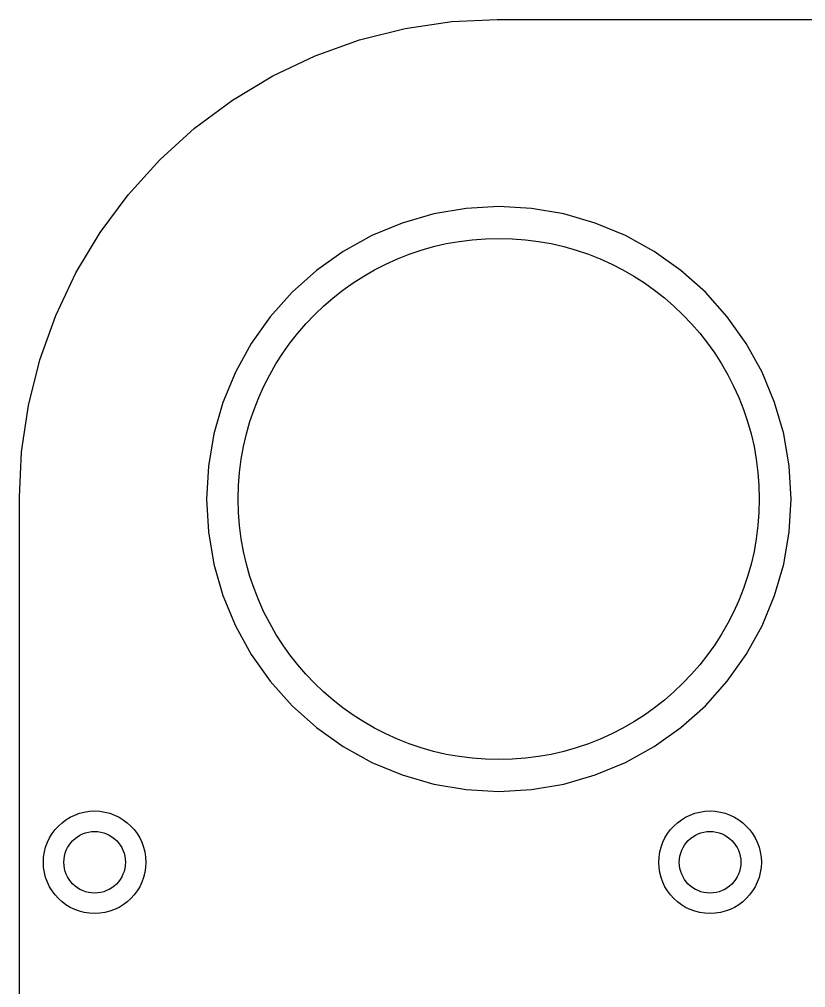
# Model space of a CAD drawing. Extents: x -55.7 to 0, y 0.2 to 22.7.
# Drawn here: x -55.677 to -51.844, y 17.939 to 22.657 of the extents above; entities that cross this region are included whole.
import ezdxf

# ---------------------------------------------------------------- set-up
doc = ezdxf.new("R2010")
doc.units = 0
for name, color, linetype in [('PADHOLELAYER', 156, 'CONTINUOUS'), ('TOPLAYER', 1, 'CONTINUOUS'), ('VIAHOLELAYER', 16, 'CONTINUOUS')]:
    doc.layers.add(name, color=color, linetype=linetype)

msp = doc.modelspace()

# ---------------------------------------------------------------- linework, layer by layer
at = {"layer": 'PADHOLELAYER'}
msp.add_circle((-53.34, 20.32), 1.27, dxfattribs=at)
at = {"layer": 'TOPLAYER'}
for p, q in [((-53.796, 22.6125), (-53.5691, 22.6462)), ((-53.5691, 22.6462), (-53.3486, 22.657)), ((-53.3486, 22.657), (-53.34, 22.6559)), ((-53.34, 22.6559), (-45.254, 22.6559)), ((-54.0185, 22.5568), (-53.796, 22.6125)), ((-54.2345, 22.4795), (-54.0185, 22.5568)), ((-54.4418, 22.3814), (-54.2345, 22.4795)), ((-54.6386, 22.2635), (-54.4418, 22.3814)), ((-54.8228, 22.1268), (-54.6386, 22.2635)), ((-54.9928, 21.9728), (-54.8228, 22.1268)), ((-55.1468, 21.8028), (-54.9928, 21.9728)), ((-55.2835, 21.6186), (-55.1468, 21.8028)), ((-53.657, 21.7089), (-53.8105, 21.6647)), ((-53.4995, 21.7357), (-53.657, 21.7089)), ((-53.34, 21.7446), (-53.4995, 21.7357)), ((-53.1805, 21.7357), (-53.34, 21.7446)), ((-53.023, 21.7089), (-53.1805, 21.7357)), ((-52.8695, 21.6647), (-53.023, 21.7089)), ((-53.8105, 21.6647), (-53.9581, 21.6036)), ((-52.7219, 21.6036), (-52.8695, 21.6647)), ((-55.4014, 21.4218), (-55.2835, 21.6186)), ((-53.9581, 21.6036), (-54.098, 21.5263)), ((-52.582, 21.5263), (-52.7219, 21.6036)), ((-54.098, 21.5263), (-54.2282, 21.4338)), ((-52.4518, 21.4338), (-52.582, 21.5263)), ((-55.4995, 21.2145), (-55.4014, 21.4218)), ((-54.2282, 21.4338), (-54.3474, 21.3274)), ((-52.3326, 21.3274), (-52.4518, 21.4338)), ((-54.3474, 21.3274), (-54.4538, 21.2082)), ((-52.2262, 21.2082), (-52.3326, 21.3274)), ((-55.5768, 20.9985), (-55.4995, 21.2145)), ((-54.4538, 21.2082), (-54.5463, 21.078)), ((-52.1337, 21.078), (-52.2262, 21.2082)), ((-54.5463, 21.078), (-54.6236, 20.9381)), ((-52.0564, 20.9381), (-52.1337, 21.078)), ((-55.6325, 20.776), (-55.5768, 20.9985)), ((-54.6236, 20.9381), (-54.6847, 20.7905)), ((-51.9953, 20.7905), (-52.0564, 20.9381)), ((-55.6662, 20.5491), (-55.6325, 20.776)), ((-54.6847, 20.7905), (-54.7289, 20.637)), ((-51.9511, 20.637), (-51.9953, 20.7905)), ((-54.7289, 20.637), (-54.7557, 20.4795)), ((-51.9243, 20.4795), (-51.9511, 20.637)), ((-55.677, 20.3286), (-55.6662, 20.5491)), ((-54.7557, 20.4795), (-54.7646, 20.32)), ((-51.9154, 20.32), (-51.9243, 20.4795)), ((-55.6759, 20.32), (-55.677, 20.3286)), ((-55.6759, 20.0159), (-55.6759, 20.32)), ((-54.7646, 20.32), (-54.7557, 20.1605)), ((-51.9243, 20.1605), (-51.9154, 20.32)), ((-54.7557, 20.1605), (-54.7289, 20.003)), ((-51.9511, 20.003), (-51.9243, 20.1605)), ((-55.6759, 4.98), (-55.6759, 20.0159)), ((-54.7289, 20.003), (-54.6847, 19.8495)), ((-51.9953, 19.8495), (-51.9511, 20.003)), ((-54.6847, 19.8495), (-54.6236, 19.7019)), ((-52.0564, 19.7019), (-51.9953, 19.8495)), ((-54.6236, 19.7019), (-54.5463, 19.562)), ((-52.1337, 19.562), (-52.0564, 19.7019)), ((-54.5463, 19.562), (-54.4538, 19.4318)), ((-52.2262, 19.4318), (-52.1337, 19.562)), ((-54.4538, 19.4318), (-54.3474, 19.3126)), ((-52.3326, 19.3126), (-52.2262, 19.4318)), ((-54.3474, 19.3126), (-54.2282, 19.2062)), ((-52.4518, 19.2062), (-52.3326, 19.3126)), ((-54.2282, 19.2062), (-54.098, 19.1137)), ((-52.582, 19.1137), (-52.4518, 19.2062)), ((-54.098, 19.1137), (-53.9581, 19.0364)), ((-52.7219, 19.0364), (-52.582, 19.1137)), ((-53.9581, 19.0364), (-53.8105, 18.9753)), ((-52.8695, 18.9753), (-52.7219, 19.0364)), ((-53.8105, 18.9753), (-53.657, 18.9311)), ((-53.023, 18.9311), (-52.8695, 18.9753)), ((-53.657, 18.9311), (-53.4995, 18.9043)), ((-53.1805, 18.9043), (-53.023, 18.9311)), ((-53.4995, 18.9043), (-53.34, 18.8954)), ((-53.34, 18.8954), (-53.1805, 18.9043))]:
    msp.add_line(p, q, dxfattribs=at)
for centre, radius in [((-53.34, 20.32), 1.27), ((-55.31, 18.55), 0.25), ((-52.31, 18.55), 0.25)]:
    msp.add_circle(centre, radius, dxfattribs=at)
at = {"layer": 'VIAHOLELAYER'}
for centre in [(-55.31, 18.55), (-52.31, 18.55)]:
    msp.add_circle(centre, 0.15, dxfattribs=at)

doc.saveas('drawing.dxf')
